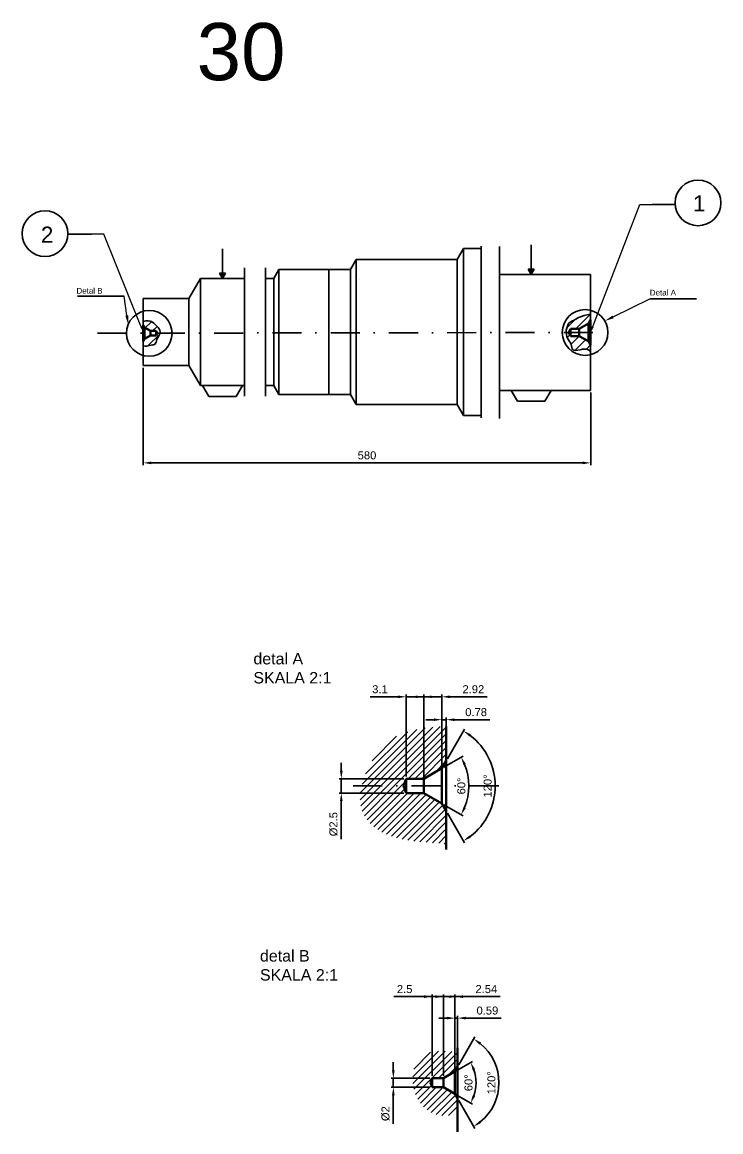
# Model space of a CAD drawing. Header units: millimetres. Extents: x 1335 to 6286, y 608 to 2939.
# Drawn here: x 2539 to 2844.6, y 2100 to 2585.3 of the extents above; entities that cross this region are included whole.
import ezdxf
from ezdxf import colors
from ezdxf.entities.mleader import LeaderData, LeaderLine
from ezdxf.math import Vec2, Vec3

# ---------------------------------------------------------------- set-up
doc = ezdxf.new("R2010")
doc.units = ezdxf.units.MM
doc.linetypes.add('CENTER', pattern=[50.8, 31.75, -6.35, 6.35, -6.35])
doc.linetypes.add('DASHDOT', pattern=[25.4, 12.7, -6.35, 0, -6.35])
for name, color, linetype, lineweight in [('01.1 CIĄG. Z PRZERWANIEM', 255, 'Amzigzag', 35), ('01.1 CIĄGŁA CIENKA', 255, 'Continuous', 35), ('01.2 CIĄGŁA GRUBA', 7, 'Continuous', 70), ('04.1 DŁ. K+K CIENKA', 255, 'DASHDOT', 35), ('odkuwka', 1, 'CENTER', 35)]:
    doc.layers.add(name, color=color, linetype=linetype, lineweight=lineweight)
doc.styles.get("Standard").update_dxf_attribs({"font": 'arial.ttf'})
doc.linetypes.add('Amzigzag', pattern='A,0.0001,[136,genltshp.shx,S=0.04,R=0,X=0,Y=0],-11', length=11.0001)
doc.dimstyles.new('AM_ISO', dxfattribs={"dimscale": 100, "dimtxt": 3.5, "dimasz": 3.5, "dimexe": 1, "dimexo": 1, "dimgap": 1.5, "dimtad": 1, "dimdsep": 46, "dimtxsty": 'Standard', "dimcen": 0, "dimclrd": 256, "dimclre": 256, "dimclrt": 2, "dimadec": 0, "dimazin": 2, "dimtp": 0.1, "dimtm": 0.1, "dimtfac": 0.71, "dimtmove": 0, "dimatfit": 3, "dimfxl": 1, "dimlwd": -1, "dimlwe": -1, "dimarcsym": 1})
doc.dimstyles.new('AM_ISO$0', dxfattribs={"dimscale": 100, "dimtxt": 3.5, "dimasz": 3.5, "dimexe": 1, "dimexo": 1, "dimgap": 1.5, "dimtad": 1, "dimdsep": 46, "dimtxsty": 'Standard', "dimcen": 0, "dimclrd": 256, "dimclre": 256, "dimclrt": 2, "dimadec": 0, "dimazin": 2, "dimtp": 0.1, "dimtm": 0.1, "dimtfac": 0.71, "dimtmove": 0, "dimatfit": 3, "dimfxl": 1, "dimlwd": -1, "dimlwe": -1, "dimarcsym": 1})
pattern_1 = [(45, (3166.8688, 1658.398), (-1.481742, 1.481742), [])]

# ---------------------------------------------------------------- blocks, each defined once
blk = doc.blocks.new('*D56')
at = {"layer": '01.1 CIĄGŁA CIENKA', "linetype": 'ByBlock', "transparency": 16777216}
for p, q in [((2591.97, 2434.1), (2591.97, 2391.53)), ((2787.68, 2423.25), (2787.68, 2391.53)), ((2784.18, 2392.53), (2595.47, 2392.53))]:
    blk.add_line(p, q, dxfattribs=at)
at = {"layer": '01.1 CIĄGŁA CIENKA', "transparency": 16777216}
for points in [[(2595.47, 2393.11), (2595.47, 2391.95), (2591.97, 2392.53)], [(2784.18, 2393.11), (2784.18, 2391.95), (2787.68, 2392.53)]]:
    blk.add_solid(points, dxfattribs=at)
at = {"layer": 'Defpoints', "color": 0, "transparency": 16777216}
for p in [(2591.97, 2435.1), (2787.68, 2424.25), (2591.97, 2392.53)]:
    blk.add_point(p, dxfattribs=at)
at = {"layer": '01.1 CIĄGŁA CIENKA', "color": 2, "transparency": 16777216, "insert": (2689.82, 2395.82), "char_height": 3.5, "attachment_point": 5}
blk.add_mtext('580', dxfattribs=at)
blk = doc.blocks.new('*D58')
at = {"layer": '01.1 CIĄGŁA CIENKA', "linetype": 'ByBlock', "transparency": 16777216}
for p, q in [((2678.58, 2257.85), (2678.58, 2261.35)), ((2705.91, 2254.35), (2677.58, 2254.35)), ((2678.58, 2254.35), (2678.58, 2248.11)), ((2705.91, 2248.11), (2677.58, 2248.11)), ((2678.58, 2244.61), (2678.58, 2227.91))]:
    blk.add_line(p, q, dxfattribs=at)
at = {"layer": '01.1 CIĄGŁA CIENKA', "transparency": 16777216}
for points in [[(2677.99, 2257.85), (2679.16, 2257.85), (2678.58, 2254.35)], [(2677.99, 2244.61), (2679.16, 2244.61), (2678.58, 2248.11)]]:
    blk.add_solid(points, dxfattribs=at)
at = {"layer": 'Defpoints', "color": 0, "transparency": 16777216}
for p in [(2706.91, 2254.35), (2678.58, 2248.11), (2706.91, 2248.11)]:
    blk.add_point(p, dxfattribs=at)
at = {"layer": '01.1 CIĄGŁA CIENKA', "color": 2, "transparency": 16777216, "insert": (2675.19, 2234.51), "char_height": 3.5, "attachment_point": 5, "rotation": 90}
blk.add_mtext('%%C2.5', dxfattribs=at)
blk = doc.blocks.new('*D59')
at = {"layer": '01.1 CIĄGŁA CIENKA', "linetype": 'ByBlock', "transparency": 16777216}
for p, q in [((2706.91, 2255.35), (2706.91, 2291.22)), ((2714.64, 2255.35), (2714.64, 2291.22)), ((2703.41, 2290.22), (2691.15, 2290.22)), ((2714.64, 2290.22), (2706.91, 2290.22)), ((2718.14, 2290.22), (2721.64, 2290.22))]:
    blk.add_line(p, q, dxfattribs=at)
at = {"layer": '01.1 CIĄGŁA CIENKA', "transparency": 16777216}
for points in [[(2703.41, 2290.8), (2703.41, 2289.64), (2706.91, 2290.22)], [(2718.14, 2290.8), (2718.14, 2289.64), (2714.64, 2290.22)]]:
    blk.add_solid(points, dxfattribs=at)
at = {"layer": 'Defpoints', "color": 0, "transparency": 16777216}
for p in [(2714.64, 2290.22), (2706.91, 2254.35), (2714.64, 2254.35)]:
    blk.add_point(p, dxfattribs=at)
at = {"layer": '01.1 CIĄGŁA CIENKA', "color": 2, "transparency": 16777216, "insert": (2695.5, 2293.51), "char_height": 3.5, "attachment_point": 5}
blk.add_mtext('3.1', dxfattribs=at)
blk = doc.blocks.new('*D18')
at = {"layer": '01.1 CIĄGŁA CIENKA', "linetype": 'ByBlock', "transparency": 16777216}
for p, q in [((2714.64, 2255.35), (2714.64, 2291.22)), ((2722.61, 2259.96), (2722.61, 2291.22)), ((2711.14, 2290.22), (2707.64, 2290.22)), ((2714.64, 2290.22), (2722.61, 2290.22)), ((2726.11, 2290.22), (2742.42, 2290.22))]:
    blk.add_line(p, q, dxfattribs=at)
at = {"layer": '01.1 CIĄGŁA CIENKA', "transparency": 16777216}
for points in [[(2711.14, 2290.8), (2711.14, 2289.64), (2714.64, 2290.22)], [(2726.11, 2290.8), (2726.11, 2289.64), (2722.61, 2290.22)]]:
    blk.add_solid(points, dxfattribs=at)
at = {"layer": 'Defpoints', "color": 0, "transparency": 16777216}
for p in [(2722.61, 2290.22), (2722.61, 2258.96), (2714.64, 2254.35)]:
    blk.add_point(p, dxfattribs=at)
at = {"layer": '01.1 CIĄGŁA CIENKA', "color": 2, "transparency": 16777216, "insert": (2736.36, 2293.51), "char_height": 3.5, "attachment_point": 5}
blk.add_mtext('2.92', dxfattribs=at)
blk = doc.blocks.new('*D60')
at = {"layer": '01.1 CIĄGŁA CIENKA', "linetype": 'ByBlock', "transparency": 16777216}
for p, q in [((2722.61, 2259.96), (2722.61, 2281.21)), ((2724.52, 2259.96), (2724.52, 2281.21)), ((2719.11, 2280.21), (2715.61, 2280.21)), ((2722.61, 2280.21), (2724.52, 2280.21)), ((2728.02, 2280.21), (2743.61, 2280.21))]:
    blk.add_line(p, q, dxfattribs=at)
at = {"layer": '01.1 CIĄGŁA CIENKA', "transparency": 16777216}
for points in [[(2719.11, 2280.79), (2719.11, 2279.63), (2722.61, 2280.21)], [(2728.02, 2280.79), (2728.02, 2279.63), (2724.52, 2280.21)]]:
    blk.add_solid(points, dxfattribs=at)
at = {"layer": 'Defpoints', "color": 0, "transparency": 16777216}
for p in [(2724.52, 2280.21), (2722.61, 2258.96), (2724.52, 2258.96)]:
    blk.add_point(p, dxfattribs=at)
at = {"layer": '01.1 CIĄGŁA CIENKA', "color": 2, "transparency": 16777216, "insert": (2737.56, 2283.5), "char_height": 3.5, "attachment_point": 5}
blk.add_mtext('0.78', dxfattribs=at)
blk = doc.blocks.new('*D61')
at = {"layer": '01.1 CIĄGŁA CIENKA', "linetype": 'ByBlock', "transparency": 16777216}
for p, q in [((2723.48, 2259.46), (2731.88, 2264.31)), ((2723.48, 2243.01), (2731.88, 2238.16))]:
    blk.add_line(p, q, dxfattribs=at)
blk.add_arc((2709.23, 2251.23), 25.15, 337.98, 22.02, dxfattribs=at)
at = {"layer": '01.1 CIĄGŁA CIENKA', "transparency": 16777216}
for points in [[(2732.03, 2260.4), (2733.07, 2260.92), (2731.01, 2263.81)], [(2733.07, 2241.55), (2732.03, 2242.06), (2731.01, 2238.66)]]:
    blk.add_solid(points, dxfattribs=at)
at = {"layer": 'Defpoints', "color": 0, "transparency": 16777216}
for p in [(2722.61, 2258.96), (2714.64, 2254.35), (2714.64, 2248.11), (2722.61, 2243.51), (2734, 2246.86)]:
    blk.add_point(p, dxfattribs=at)
at = {"layer": '01.1 CIĄGŁA CIENKA', "color": 2, "transparency": 16777216, "insert": (2731.1, 2251.23), "char_height": 3.5, "attachment_point": 5, "rotation": 90}
blk.add_mtext('60°', dxfattribs=at)
blk = doc.blocks.new('*D62')
at = {"layer": '01.1 CIĄGŁA CIENKA', "linetype": 'ByBlock', "transparency": 16777216}
for p, q in [((2725.02, 2263.11), (2732.54, 2276.14)), ((2725.02, 2239.35), (2732.54, 2226.32))]:
    blk.add_line(p, q, dxfattribs=at)
blk.add_arc((2718.15, 2251.23), 27.77, 307.2269, 52.7731, dxfattribs=at)
at = {"layer": '01.1 CIĄGŁA CIENKA', "transparency": 16777216}
for points in [[(2734.63, 2272.85), (2735.28, 2273.83), (2732.04, 2275.28)], [(2735.28, 2228.64), (2734.63, 2229.61), (2732.04, 2227.18)]]:
    blk.add_solid(points, dxfattribs=at)
at = {"layer": 'Defpoints', "color": 0, "transparency": 16777216}
for p in [(2724.52, 2262.25), (2722.61, 2258.96), (2722.61, 2243.51), (2724.52, 2240.21), (2744.25, 2241.73)]:
    blk.add_point(p, dxfattribs=at)
at = {"layer": '01.1 CIĄGŁA CIENKA', "color": 2, "transparency": 16777216, "insert": (2742.63, 2251.23), "char_height": 3.5, "attachment_point": 5, "rotation": 90}
blk.add_mtext('120°', dxfattribs=at)
blk = doc.blocks.new('*D73')
at = {"layer": '01.1 CIĄGŁA CIENKA', "linetype": 'ByBlock', "transparency": 16777216}
for p, q in [((2701.34, 2126.9), (2701.34, 2130.4)), ((2717.3, 2123.4), (2700.34, 2123.4)), ((2701.34, 2123.4), (2701.34, 2119.44)), ((2717.3, 2119.44), (2700.34, 2119.44)), ((2701.34, 2115.94), (2701.34, 2103.38))]:
    blk.add_line(p, q, dxfattribs=at)
at = {"layer": '01.1 CIĄGŁA CIENKA', "transparency": 16777216}
for points in [[(2700.76, 2126.9), (2701.93, 2126.9), (2701.34, 2123.4)], [(2700.76, 2115.94), (2701.93, 2115.94), (2701.34, 2119.44)]]:
    blk.add_solid(points, dxfattribs=at)
at = {"layer": 'Defpoints', "color": 0, "transparency": 16777216}
for p in [(2718.3, 2123.4), (2701.34, 2119.44), (2718.3, 2119.44)]:
    blk.add_point(p, dxfattribs=at)
at = {"layer": '01.1 CIĄGŁA CIENKA', "color": 2, "transparency": 16777216, "insert": (2697.96, 2107.91), "char_height": 3.5, "attachment_point": 5, "rotation": 90}
blk.add_mtext('%%C2', dxfattribs=at)
blk = doc.blocks.new('*D74')
at = {"layer": '01.1 CIĄGŁA CIENKA', "linetype": 'ByBlock', "transparency": 16777216}
for p, q in [((2718.3, 2124.4), (2718.3, 2160.09)), ((2723.25, 2124.4), (2723.25, 2160.09)), ((2714.8, 2159.09), (2701.57, 2159.09)), ((2723.25, 2159.09), (2718.3, 2159.09)), ((2726.75, 2159.09), (2730.25, 2159.09))]:
    blk.add_line(p, q, dxfattribs=at)
at = {"layer": '01.1 CIĄGŁA CIENKA', "transparency": 16777216}
for points in [[(2714.8, 2159.67), (2714.8, 2158.5), (2718.3, 2159.09)], [(2726.75, 2159.67), (2726.75, 2158.5), (2723.25, 2159.09)]]:
    blk.add_solid(points, dxfattribs=at)
at = {"layer": 'Defpoints', "color": 0, "transparency": 16777216}
for p in [(2718.3, 2159.09), (2718.3, 2123.4), (2723.25, 2123.4)]:
    blk.add_point(p, dxfattribs=at)
at = {"layer": '01.1 CIĄGŁA CIENKA', "color": 2, "transparency": 16777216, "insert": (2706.3, 2162.37), "char_height": 3.5, "attachment_point": 5}
blk.add_mtext('2.5', dxfattribs=at)
blk = doc.blocks.new('*D75')
at = {"layer": '01.1 CIĄGŁA CIENKA', "linetype": 'ByBlock', "transparency": 16777216}
for p, q in [((2723.25, 2124.4), (2723.25, 2160.09)), ((2728.28, 2127.31), (2728.28, 2160.09)), ((2719.75, 2159.09), (2716.25, 2159.09)), ((2723.25, 2159.09), (2728.28, 2159.09)), ((2731.78, 2159.09), (2748.1, 2159.09))]:
    blk.add_line(p, q, dxfattribs=at)
at = {"layer": '01.1 CIĄGŁA CIENKA', "transparency": 16777216}
for points in [[(2719.75, 2159.67), (2719.75, 2158.5), (2723.25, 2159.09)], [(2731.78, 2159.67), (2731.78, 2158.5), (2728.28, 2159.09)]]:
    blk.add_solid(points, dxfattribs=at)
at = {"layer": 'Defpoints', "color": 0, "transparency": 16777216}
for p in [(2728.28, 2159.09), (2728.28, 2126.31), (2723.25, 2123.4)]:
    blk.add_point(p, dxfattribs=at)
at = {"layer": '01.1 CIĄGŁA CIENKA', "color": 2, "transparency": 16777216, "insert": (2742.03, 2162.37), "char_height": 3.5, "attachment_point": 5}
blk.add_mtext('2.54', dxfattribs=at)
blk = doc.blocks.new('*D76')
at = {"layer": '01.1 CIĄGŁA CIENKA', "linetype": 'ByBlock', "transparency": 16777216}
for p, q in [((2728.28, 2127.31), (2728.28, 2150.69)), ((2729.45, 2129.33), (2729.45, 2150.69)), ((2724.78, 2149.69), (2721.28, 2149.69)), ((2728.28, 2149.69), (2729.45, 2149.69)), ((2732.95, 2149.69), (2748.54, 2149.69))]:
    blk.add_line(p, q, dxfattribs=at)
at = {"layer": '01.1 CIĄGŁA CIENKA', "transparency": 16777216}
for points in [[(2724.78, 2150.28), (2724.78, 2149.11), (2728.28, 2149.69)], [(2732.95, 2150.28), (2732.95, 2149.11), (2729.45, 2149.69)]]:
    blk.add_solid(points, dxfattribs=at)
at = {"layer": 'Defpoints', "color": 0, "transparency": 16777216}
for p in [(2729.45, 2149.69), (2728.28, 2126.31), (2729.45, 2128.33)]:
    blk.add_point(p, dxfattribs=at)
at = {"layer": '01.1 CIĄGŁA CIENKA', "color": 2, "transparency": 16777216, "insert": (2742.5, 2152.98), "char_height": 3.5, "attachment_point": 5}
blk.add_mtext('0.59', dxfattribs=at)
blk = doc.blocks.new('*D77')
at = {"layer": '01.1 CIĄGŁA CIENKA', "linetype": 'ByBlock', "transparency": 16777216}
for p, q in [((2729.95, 2129.2), (2737.01, 2141.43)), ((2729.95, 2113.65), (2737.01, 2101.42))]:
    blk.add_line(p, q, dxfattribs=at)
blk.add_arc((2725.46, 2121.42), 22.1, 309.0839, 50.9161, dxfattribs=at)
at = {"layer": '01.1 CIĄGŁA CIENKA', "transparency": 16777216}
for points in [[(2739.06, 2138.1), (2739.72, 2139.06), (2736.51, 2140.56)], [(2739.72, 2103.79), (2739.06, 2104.75), (2736.51, 2102.28)]]:
    blk.add_solid(points, dxfattribs=at)
at = {"layer": 'Defpoints', "color": 0, "transparency": 16777216}
for p in [(2728.28, 2126.31), (2729.45, 2128.33), (2728.28, 2116.54), (2729.45, 2114.52), (2746.22, 2113.86)]:
    blk.add_point(p, dxfattribs=at)
at = {"layer": '01.1 CIĄGŁA CIENKA', "color": 2, "transparency": 16777216, "insert": (2744.27, 2121.42), "char_height": 3.5, "attachment_point": 5, "rotation": 90}
blk.add_mtext('120°', dxfattribs=at)
blk = doc.blocks.new('*D78')
at = {"layer": '01.1 CIĄGŁA CIENKA', "linetype": 'ByBlock', "transparency": 16777216}
for p, q in [((2729.14, 2126.81), (2736.03, 2130.78)), ((2729.14, 2116.04), (2736.03, 2112.07))]:
    blk.add_line(p, q, dxfattribs=at)
blk.add_arc((2719.82, 2121.42), 17.72, 341.3378, 18.6622, dxfattribs=at)
at = {"layer": '01.1 CIĄGŁA CIENKA', "transparency": 16777216}
for points in [[(2736.07, 2126.85), (2737.14, 2127.33), (2735.16, 2130.28)], [(2737.14, 2115.51), (2736.07, 2115.99), (2735.16, 2112.57)]]:
    blk.add_solid(points, dxfattribs=at)
at = {"layer": 'Defpoints', "color": 0, "transparency": 16777216}
for p in [(2728.28, 2126.31), (2723.25, 2123.4), (2723.25, 2119.44), (2728.28, 2116.54), (2737.27, 2118.35)]:
    blk.add_point(p, dxfattribs=at)
at = {"layer": '01.1 CIĄGŁA CIENKA', "color": 2, "transparency": 16777216, "insert": (2734.25, 2121.42), "char_height": 3.5, "attachment_point": 5, "rotation": 90}
blk.add_mtext('60°', dxfattribs=at)

msp = doc.modelspace()

# ---------------------------------------------------------------- hatches: boundary and pattern name
at = {"layer": '01.1 CIĄGŁA CIENKA'}
h = msp.add_hatch(color=256, dxfattribs=at)
h.dxf.hatch_style = 1
h.paths.add_polyline_path([(2627.949, 2475.466), (2626.63, 2475.466), (2626.63, 2473.182)])
h.paths.add_polyline_path([(2626.63, 2475.466), (2625.312, 2475.466), (2626.63, 2473.182)])
h = msp.add_hatch(color=256, dxfattribs=at)
h.dxf.hatch_style = 1
h.paths.add_polyline_path([(2763.018, 2477.203), (2761.7, 2477.203), (2761.7, 2474.919)])
h.paths.add_polyline_path([(2761.7, 2477.203), (2760.381, 2477.203), (2761.7, 2474.919)])
h = msp.add_hatch(dxfattribs=at)
h.set_pattern_fill('ANSI31', color=256)
h.set_pattern_definition([(45, (3410.727, 1194.7927), (-2.245064, 2.245064), [])])
edge = h.paths.add_edge_path()
edge.add_line((2787.677, 2455.162), (2787.677, 2457.534))
edge.add_spline(control_points=[(2787.677, 2457.534), (2783.133, 2456.9), (2780.052, 2454.365), (2778.149, 2454.365), (2777.049, 2451.481), (2776.973, 2449.889), (2776.982, 2449.551)], knot_values=[0, 0, 0, 0, 1, 2, 3, 3.2750416, 3.2750416, 3.2750416, 3.2750416], degree=3, periodic=0)
edge.add_line((2776.982, 2449.551), (2778.204, 2449.553))
edge.add_line((2778.204, 2449.553), (2778.187, 2449.597))
edge.add_line((2778.187, 2449.597), (2778.787, 2451.172))
edge.add_line((2778.787, 2451.172), (2782.687, 2451.172))
edge.add_line((2782.687, 2451.172), (2786.717, 2453.499))
edge.add_line((2786.717, 2453.499), (2787.677, 2455.162))
edge = h.paths.add_edge_path()
edge.add_line((2786.717, 2445.696), (2782.687, 2448.022))
edge.add_line((2782.687, 2448.022), (2778.787, 2448.022))
edge.add_line((2778.787, 2448.022), (2778.204, 2449.553))
edge.add_line((2778.204, 2449.553), (2776.982, 2449.551))
edge.add_spline(control_points=[(2776.982, 2449.551), (2777.003, 2448.659), (2777.459, 2446.625), (2779.599, 2444.404), (2779.315, 2441.509), (2782.77, 2441.688), (2786.213, 2442.865), (2787.677, 2441.054)], knot_values=[3.2750416, 3.2750416, 3.2750416, 3.2750416, 4, 5, 6, 7, 8, 8, 8, 8], degree=3, periodic=0)
edge.add_line((2787.677, 2441.054), (2787.677, 2444.033))
edge.add_line((2787.677, 2444.033), (2786.717, 2445.696))
h = msp.add_hatch(dxfattribs=at)
h.set_pattern_fill('ANSI31', color=256)
h.set_pattern_definition([(45, (3376.964, 1358.8142), (-2.245064, 2.245064), [])])
edge = h.paths.add_edge_path()
edge.add_spline(control_points=[(2591.956, 2443.752), (2593.099, 2443.314), (2594.589, 2444.146), (2597.48, 2444.015), (2597.655, 2446.51), (2598.908, 2448.092), (2599.19, 2449.078), (2599.23, 2449.281)], knot_values=[2.7406869, 2.7406869, 2.7406869, 2.7406869, 3.7406869, 4.7406869, 5.7406869, 6.7406869, 7, 7, 7, 7], degree=3, periodic=0)
edge.add_line((2599.23, 2449.281), (2597.962, 2449.279))
edge.add_line((2597.962, 2449.279), (2597.578, 2448.27))
edge.add_line((2597.578, 2448.27), (2595.078, 2448.27))
edge.add_line((2595.078, 2448.27), (2592.538, 2446.803))
edge.add_line((2592.538, 2446.803), (2591.953, 2445.791))
edge.add_line((2591.953, 2445.791), (2591.956, 2443.752))
edge = h.paths.add_edge_path()
edge.add_spline(control_points=[(2599.23, 2449.281), (2599.342, 2449.861), (2599.244, 2451.219), (2597.523, 2452.419), (2595.202, 2455.264), (2591.954, 2454.433)], knot_values=[0, 0, 0, 0, 0.7406869, 1.7406869, 2.7406869, 2.7406869, 2.7406869, 2.7406869], degree=3, periodic=0)
edge.add_line((2591.954, 2454.433), (2591.952, 2452.752))
edge.add_line((2591.952, 2452.752), (2592.538, 2451.736))
edge.add_line((2592.538, 2451.736), (2595.078, 2450.27))
edge.add_line((2595.078, 2450.27), (2597.578, 2450.27))
edge.add_line((2597.578, 2450.27), (2597.955, 2449.279))
edge.add_line((2597.955, 2449.279), (2599.23, 2449.281))
h = msp.add_hatch(dxfattribs=at)
h.set_pattern_fill('ANSI31', color=256, scale=0.66)
h.set_pattern_definition(pattern_1)
edge = h.paths.add_edge_path()
edge.add_spline(control_points=[(2724.515, 2277.279), (2702.018, 2276.861), (2692.67, 2265.264), (2688.3, 2254.549), (2687.503, 2251.231)], knot_values=[0, 0, 0, 0, 1, 1.494525, 1.494525, 1.494525, 1.494525], degree=3, periodic=0)
edge.add_line((2687.503, 2251.231), (2705.725, 2251.231))
edge.add_line((2705.725, 2251.231), (2706.913, 2254.349))
edge.add_line((2706.913, 2254.349), (2714.635, 2254.349))
edge.add_line((2714.635, 2254.349), (2722.615, 2258.956))
edge.add_line((2722.615, 2258.956), (2724.515, 2262.249))
edge.add_line((2724.515, 2262.249), (2724.515, 2277.279))
h = msp.add_hatch(dxfattribs=at)
h.set_pattern_fill('ANSI31', color=256, scale=0.66)
h.set_pattern_definition(pattern_1)
edge = h.paths.add_edge_path()
edge.add_line((2724.515, 2240.213), (2722.615, 2243.505))
edge.add_line((2722.615, 2243.505), (2714.635, 2248.112))
edge.add_line((2714.635, 2248.112), (2706.913, 2248.112))
edge.add_line((2706.913, 2248.112), (2705.725, 2251.231))
edge.add_line((2705.725, 2251.231), (2687.503, 2251.231))
edge.add_spline(control_points=[(2687.503, 2251.231), (2686.689, 2247.839), (2686.285, 2238.443), (2697.273, 2228.362), (2718.196, 2226.207), (2724.515, 2226.207), (2724.515, 2225.081)], knot_values=[1.494525, 1.494525, 1.494525, 1.494525, 2, 3, 4, 5, 5, 5, 5], degree=3, periodic=0)
edge.add_line((2724.515, 2225.081), (2724.515, 2240.213))
h = msp.add_hatch(dxfattribs=at)
h.set_pattern_fill('ANSI31', color=256, scale=0.66)
h.set_pattern_definition([(45, (3169.1916, 1614.2635), (-1.481742, 1.481742), [])])
edge = h.paths.add_edge_path()
edge.add_spline(control_points=[(2729.446, 2134.976), (2714.514, 2136.227), (2710.384, 2130.723), (2709.701, 2123.967), (2709.903, 2121.423)], knot_values=[0, 0, 0, 0, 1, 1.6694096, 1.6694096, 1.6694096, 1.6694096], degree=3, periodic=0)
edge.add_line((2709.903, 2121.423), (2717.545, 2121.423))
edge.add_line((2717.545, 2121.423), (2718.299, 2123.403))
edge.add_line((2718.299, 2123.403), (2723.249, 2123.403))
edge.add_line((2723.249, 2123.403), (2728.278, 2126.307))
edge.add_line((2728.278, 2126.307), (2729.446, 2128.33))
edge.add_line((2729.446, 2128.33), (2729.446, 2134.976))
edge = h.paths.add_edge_path()
edge.add_line((2728.278, 2116.54), (2723.249, 2119.443))
edge.add_line((2723.249, 2119.443), (2718.299, 2119.443))
edge.add_line((2718.299, 2119.443), (2717.545, 2121.423))
edge.add_line((2717.545, 2121.423), (2709.903, 2121.423))
edge.add_spline(control_points=[(2709.903, 2121.423), (2709.926, 2121.132), (2709.956, 2120.843), (2709.991, 2120.556)], knot_values=[1.6694096, 1.6694096, 1.6694096, 1.6694096, 1.7460951, 1.7460951, 1.7460951, 1.7460951], degree=3, periodic=0)
edge.add_spline(control_points=[(2709.991, 2120.556), (2710.052, 2120.065), (2710.131, 2119.582), (2710.227, 2119.11)], knot_values=[1.7460951, 1.7460951, 1.7460951, 1.7460951, 1.8775715, 1.8775715, 1.8775715, 1.8775715], degree=3, periodic=0)
edge.add_spline(control_points=[(2710.227, 2119.11), (2710.317, 2118.67), (2710.427, 2118.217), (2710.553, 2117.777), (2710.559, 2117.755)], knot_values=[1.8775715, 1.8775715, 1.8775715, 1.8775715, 2, 2.0063585, 2.0063585, 2.0063585, 2.0063585], degree=3, periodic=0)
edge.add_spline(control_points=[(2710.559, 2117.755), (2710.661, 2117.405), (2710.772, 2117.062), (2710.893, 2116.729)], knot_values=[2.0063585, 2.0063585, 2.0063585, 2.0063585, 2.1090685, 2.1090685, 2.1090685, 2.1090685], degree=3, periodic=0)
edge.add_spline(control_points=[(2710.893, 2116.729), (2711.077, 2116.22), (2711.283, 2115.731), (2711.507, 2115.262)], knot_values=[2.1090685, 2.1090685, 2.1090685, 2.1090685, 2.2653797, 2.2653797, 2.2653797, 2.2653797], degree=3, periodic=0)
edge.add_spline(control_points=[(2711.507, 2115.262), (2711.658, 2114.945), (2711.817, 2114.638), (2711.983, 2114.34)], knot_values=[2.2653797, 2.2653797, 2.2653797, 2.2653797, 2.3706882, 2.3706882, 2.3706882, 2.3706882], degree=3, periodic=0)
edge.add_spline(control_points=[(2711.983, 2114.34), (2712.191, 2113.967), (2712.41, 2113.609), (2712.638, 2113.265)], knot_values=[2.3706882, 2.3706882, 2.3706882, 2.3706882, 2.5020572, 2.5020572, 2.5020572, 2.5020572], degree=3, periodic=0)
edge.add_spline(control_points=[(2712.638, 2113.265), (2712.863, 2112.927), (2713.096, 2112.603), (2713.337, 2112.293)], knot_values=[2.5020572, 2.5020572, 2.5020572, 2.5020572, 2.6310456, 2.6310456, 2.6310456, 2.6310456], degree=3, periodic=0)
edge.add_spline(control_points=[(2713.337, 2112.293), (2713.529, 2112.046), (2713.725, 2111.807), (2713.925, 2111.578)], knot_values=[2.6310456, 2.6310456, 2.6310456, 2.6310456, 2.7338175, 2.7338175, 2.7338175, 2.7338175], degree=3, periodic=0)
edge.add_spline(control_points=[(2713.925, 2111.578), (2714.23, 2111.229), (2714.543, 2110.901), (2714.861, 2110.594)], knot_values=[2.7338175, 2.7338175, 2.7338175, 2.7338175, 2.8901907, 2.8901907, 2.8901907, 2.8901907], degree=3, periodic=0)
edge.add_spline(control_points=[(2714.861, 2110.594), (2715.076, 2110.387), (2715.293, 2110.19), (2715.511, 2110.002)], knot_values=[2.8901907, 2.8901907, 2.8901907, 2.8901907, 2.995541, 2.995541, 2.995541, 2.995541], degree=3, periodic=0)
edge.add_spline(control_points=[(2715.511, 2110.002), (2715.521, 2109.994), (2715.789, 2109.764), (2716.06, 2109.549), (2716.324, 2109.354)], knot_values=[2.995541, 2.995541, 2.995541, 2.995541, 3, 3.125, 3.125, 3.125, 3.125], degree=3, periodic=0)
edge.add_spline(control_points=[(2716.324, 2109.354), (2716.518, 2109.211), (2716.714, 2109.075), (2716.913, 2108.946)], knot_values=[3.125, 3.125, 3.125, 3.125, 3.2168868, 3.2168868, 3.2168868, 3.2168868], degree=3, periodic=0)
edge.add_spline(control_points=[(2716.913, 2108.946), (2717.082, 2108.836), (2717.252, 2108.731), (2717.425, 2108.631)], knot_values=[3.2168868, 3.2168868, 3.2168868, 3.2168868, 3.2952096, 3.2952096, 3.2952096, 3.2952096], degree=3, periodic=0)
edge.add_spline(control_points=[(2717.425, 2108.631), (2717.654, 2108.498), (2717.886, 2108.374), (2718.123, 2108.259)], knot_values=[3.2952096, 3.2952096, 3.2952096, 3.2952096, 3.3991306, 3.3991306, 3.3991306, 3.3991306], degree=3, periodic=0)
edge.add_spline(control_points=[(2718.123, 2108.259), (2718.3, 2108.172), (2718.48, 2108.09), (2718.663, 2108.013)], knot_values=[3.3991306, 3.3991306, 3.3991306, 3.3991306, 3.4772321, 3.4772321, 3.4772321, 3.4772321], degree=3, periodic=0)
edge.add_spline(control_points=[(2718.663, 2108.013), (2718.906, 2107.91), (2719.154, 2107.816), (2719.408, 2107.73)], knot_values=[3.4772321, 3.4772321, 3.4772321, 3.4772321, 3.5812862, 3.5812862, 3.5812862, 3.5812862], degree=3, periodic=0)
edge.add_spline(control_points=[(2719.408, 2107.73), (2719.598, 2107.665), (2719.791, 2107.604), (2719.987, 2107.549)], knot_values=[3.5812862, 3.5812862, 3.5812862, 3.5812862, 3.6594092, 3.6594092, 3.6594092, 3.6594092], degree=3, periodic=0)
edge.add_spline(control_points=[(2719.987, 2107.549), (2720.218, 2107.483), (2720.453, 2107.424), (2720.693, 2107.371)], knot_values=[3.6594092, 3.6594092, 3.6594092, 3.6594092, 3.7510283, 3.7510283, 3.7510283, 3.7510283], degree=3, periodic=0)
edge.add_spline(control_points=[(2720.693, 2107.371), (2721.032, 2107.295), (2721.382, 2107.232), (2721.743, 2107.179)], knot_values=[3.7510283, 3.7510283, 3.7510283, 3.7510283, 3.8806449, 3.8806449, 3.8806449, 3.8806449], degree=3, periodic=0)
edge.add_spline(control_points=[(2721.743, 2107.179), (2722.034, 2107.138), (2722.332, 2107.103), (2722.639, 2107.076)], knot_values=[3.8806449, 3.8806449, 3.8806449, 3.8806449, 3.9851096, 3.9851096, 3.9851096, 3.9851096], degree=3, periodic=0)
edge.add_spline(control_points=[(2722.639, 2107.076), (2722.683, 2107.072), (2723.15, 2107.032), (2723.636, 2107.009), (2724.079, 2107.004)], knot_values=[3.9851096, 3.9851096, 3.9851096, 3.9851096, 4, 4.1435607, 4.1435607, 4.1435607, 4.1435607], degree=3, periodic=0)
edge.add_spline(control_points=[(2724.079, 2107.004), (2724.393, 2107.001), (2724.708, 2107.006), (2725.02, 2107.021)], knot_values=[4.1435607, 4.1435607, 4.1435607, 4.1435607, 4.245403, 4.245403, 4.245403, 4.245403], degree=3, periodic=0)
edge.add_spline(control_points=[(2725.02, 2107.021), (2725.416, 2107.04), (2725.807, 2107.074), (2726.183, 2107.125)], knot_values=[4.245403, 4.245403, 4.245403, 4.245403, 4.375, 4.375, 4.375, 4.375], degree=3, periodic=0)
edge.add_spline(control_points=[(2726.183, 2107.125), (2726.373, 2107.151), (2726.558, 2107.182), (2726.739, 2107.217)], knot_values=[4.375, 4.375, 4.375, 4.375, 4.440417, 4.440417, 4.440417, 4.440417], degree=3, periodic=0)
edge.add_spline(control_points=[(2726.739, 2107.217), (2726.884, 2107.246), (2727.026, 2107.277), (2727.164, 2107.312)], knot_values=[4.440417, 4.440417, 4.440417, 4.440417, 4.4931065, 4.4931065, 4.4931065, 4.4931065], degree=3, periodic=0)
edge.add_spline(control_points=[(2727.164, 2107.312), (2727.316, 2107.35), (2727.463, 2107.393), (2727.604, 2107.439)], knot_values=[4.4931065, 4.4931065, 4.4931065, 4.4931065, 4.5511487, 4.5511487, 4.5511487, 4.5511487], degree=3, periodic=0)
edge.add_spline(control_points=[(2727.604, 2107.439), (2727.732, 2107.481), (2727.855, 2107.526), (2727.972, 2107.575)], knot_values=[4.5511487, 4.5511487, 4.5511487, 4.5511487, 4.6035088, 4.6035088, 4.6035088, 4.6035088], degree=3, periodic=0)
edge.add_spline(control_points=[(2727.972, 2107.575), (2728.059, 2107.611), (2728.142, 2107.649), (2728.223, 2107.688)], knot_values=[4.6035088, 4.6035088, 4.6035088, 4.6035088, 4.6420956, 4.6420956, 4.6420956, 4.6420956], degree=3, periodic=0)
edge.add_spline(control_points=[(2728.223, 2107.688), (2728.318, 2107.735), (2728.408, 2107.785), (2728.494, 2107.837)], knot_values=[4.6420956, 4.6420956, 4.6420956, 4.6420956, 4.6875002, 4.6875002, 4.6875002, 4.6875002], degree=3, periodic=0)
edge.add_spline(control_points=[(2728.494, 2107.837), (2728.537, 2107.864), (2728.579, 2107.891), (2728.62, 2107.919)], knot_values=[4.6875002, 4.6875002, 4.6875002, 4.6875002, 4.7104094, 4.7104094, 4.7104094, 4.7104094], degree=3, periodic=0)
edge.add_spline(control_points=[(2728.62, 2107.919), (2728.655, 2107.943), (2728.689, 2107.967), (2728.722, 2107.992)], knot_values=[4.7104094, 4.7104094, 4.7104094, 4.7104094, 4.7300518, 4.7300518, 4.7300518, 4.7300518], degree=3, periodic=0)
edge.add_spline(control_points=[(2728.722, 2107.992), (2728.765, 2108.025), (2728.807, 2108.059), (2728.847, 2108.094)], knot_values=[4.7300518, 4.7300518, 4.7300518, 4.7300518, 4.7559987, 4.7559987, 4.7559987, 4.7559987], degree=3, periodic=0)
edge.add_spline(control_points=[(2728.847, 2108.094), (2728.878, 2108.12), (2728.907, 2108.147), (2728.935, 2108.174)], knot_values=[4.7559987, 4.7559987, 4.7559987, 4.7559987, 4.775528, 4.775528, 4.775528, 4.775528], degree=3, periodic=0)
edge.add_spline(control_points=[(2728.935, 2108.174), (2728.973, 2108.211), (2729.008, 2108.249), (2729.042, 2108.287)], knot_values=[4.775528, 4.775528, 4.775528, 4.775528, 4.8016234, 4.8016234, 4.8016234, 4.8016234], degree=3, periodic=0)
edge.add_spline(control_points=[(2729.042, 2108.287), (2729.068, 2108.316), (2729.092, 2108.345), (2729.115, 2108.375)], knot_values=[4.8016234, 4.8016234, 4.8016234, 4.8016234, 4.8210428, 4.8210428, 4.8210428, 4.8210428], degree=3, periodic=0)
edge.add_spline(control_points=[(2729.115, 2108.375), (2729.142, 2108.41), (2729.167, 2108.446), (2729.191, 2108.483)], knot_values=[4.8210428, 4.8210428, 4.8210428, 4.8210428, 4.8437501, 4.8437501, 4.8437501, 4.8437501], degree=3, periodic=0)
edge.add_spline(control_points=[(2729.191, 2108.483), (2729.215, 2108.519), (2729.238, 2108.557), (2729.258, 2108.595)], knot_values=[4.8437501, 4.8437501, 4.8437501, 4.8437501, 4.8665947, 4.8665947, 4.8665947, 4.8665947], degree=3, periodic=0)
edge.add_spline(control_points=[(2729.258, 2108.595), (2729.276, 2108.628), (2729.293, 2108.662), (2729.308, 2108.696)], knot_values=[4.8665947, 4.8665947, 4.8665947, 4.8665947, 4.8862319, 4.8862319, 4.8862319, 4.8862319], degree=3, periodic=0)
edge.add_spline(control_points=[(2729.308, 2108.696), (2729.329, 2108.741), (2729.347, 2108.787), (2729.363, 2108.835)], knot_values=[4.8862319, 4.8862319, 4.8862319, 4.8862319, 4.9121815, 4.9121815, 4.9121815, 4.9121815], degree=3, periodic=0)
edge.add_spline(control_points=[(2729.363, 2108.835), (2729.375, 2108.87), (2729.386, 2108.906), (2729.396, 2108.943)], knot_values=[4.9121815, 4.9121815, 4.9121815, 4.9121815, 4.9317119, 4.9317119, 4.9317119, 4.9317119], degree=3, periodic=0)
edge.add_spline(control_points=[(2729.396, 2108.943), (2729.408, 2108.992), (2729.419, 2109.043), (2729.427, 2109.094)], knot_values=[4.9317119, 4.9317119, 4.9317119, 4.9317119, 4.9578014, 4.9578014, 4.9578014, 4.9578014], degree=3, periodic=0)
edge.add_spline(control_points=[(2729.427, 2109.094), (2729.433, 2109.132), (2729.437, 2109.171), (2729.441, 2109.211)], knot_values=[4.9578014, 4.9578014, 4.9578014, 4.9578014, 4.9772285, 4.9772285, 4.9772285, 4.9772285], degree=3, periodic=0)
edge.add_spline(control_points=[(2729.441, 2109.211), (2729.444, 2109.257), (2729.446, 2109.304), (2729.446, 2109.353)], knot_values=[4.9772285, 4.9772285, 4.9772285, 4.9772285, 5, 5, 5, 5], degree=3, periodic=0)
edge.add_line((2729.446, 2109.353), (2729.446, 2114.516))
edge.add_line((2729.446, 2114.516), (2728.278, 2116.54))

# ---------------------------------------------------------------- linework, layer by layer
at = {"layer": '01.1 CIĄG. Z PRZERWANIEM'}
for p, q in [((2739.74, 2412.295), (2739.74, 2487.277)), ((2747.723, 2487.19), (2747.723, 2411.957)), ((2636.287, 2421.777), (2636.287, 2477.777)), ((2645.451, 2477.777), (2645.451, 2421.777))]:
    msp.add_line(p, q, dxfattribs=at)
at = {"layer": '01.1 CIĄGŁA CIENKA'}
for p, q in [((2814.647, 2505.501), (2824.647, 2505.501)), ((2559.334, 2492.586), (2569.334, 2492.586)), ((2626.63, 2486.182), (2626.63, 2473.182)), ((2732.041, 2486.277), (2729.279, 2481.427)), ((2732.041, 2486.277), (2739.74, 2486.277)), ((2732.041, 2486.277), (2732.041, 2449.777)), ((2761.7, 2487.919), (2761.7, 2474.919)), ((2685.041, 2481.427), (2682.572, 2477.062)), ((2685.041, 2481.427), (2729.279, 2481.427)), ((2685.041, 2481.427), (2685.041, 2449.777)), ((2729.279, 2481.427), (2729.279, 2449.777)), ((2626.63, 2473.182), (2625.312, 2475.466)), ((2627.949, 2475.466), (2625.312, 2475.466)), ((2626.63, 2473.182), (2627.949, 2475.466)), ((2651.265, 2477.062), (2649.01, 2473.182)), ((2651.265, 2477.062), (2682.572, 2477.062)), ((2651.265, 2477.062), (2651.265, 2449.777)), ((2673.136, 2422.492), (2673.136, 2477.062)), ((2682.3, 2477.786), (2682.3, 2477.786)), ((2682.3, 2477.786), (2682.3, 2477.786)), ((2682.572, 2477.062), (2682.572, 2449.773)), ((2761.7, 2474.919), (2760.381, 2477.203)), ((2763.018, 2477.203), (2760.381, 2477.203)), ((2761.7, 2474.919), (2763.018, 2477.203)), ((2616.973, 2473.182), (2611.881, 2464.452)), ((2616.973, 2473.182), (2636.287, 2473.182)), ((2616.973, 2473.182), (2616.973, 2449.777)), ((2645.451, 2473.182), (2649.01, 2473.182)), ((2649.01, 2473.182), (2649.01, 2449.777)), ((2787.677, 2474.919), (2747.723, 2474.919)), ((2787.677, 2474.942), (2787.677, 2449.597)), ((2563.2, 2465.44), (2583.2, 2465.44)), ((2591.969, 2464.452), (2591.947, 2449.777)), ((2591.969, 2464.452), (2611.881, 2464.452)), ((2611.881, 2464.452), (2611.881, 2449.767)), ((2813.922, 2464.348), (2833.922, 2464.348)), ((2591.969, 2435.102), (2591.947, 2449.777)), ((2611.881, 2435.102), (2611.881, 2449.788)), ((2616.973, 2426.372), (2616.973, 2449.777)), ((2649.01, 2426.372), (2649.01, 2449.777)), ((2651.265, 2422.492), (2651.265, 2449.777)), ((2682.572, 2422.492), (2682.572, 2449.782)), ((2685.041, 2418.127), (2685.041, 2449.777)), ((2729.279, 2418.127), (2729.279, 2449.777)), ((2732.041, 2413.277), (2732.041, 2449.777)), ((2787.677, 2424.252), (2787.677, 2449.597)), ((2591.969, 2435.102), (2611.881, 2435.102)), ((2616.973, 2426.372), (2611.881, 2435.102)), ((2616.973, 2426.372), (2636.287, 2426.372)), ((2620.63, 2421.608), (2617.88, 2426.372)), ((2632.63, 2421.608), (2635.381, 2426.372)), ((2645.451, 2426.372), (2649.01, 2426.372)), ((2651.265, 2422.492), (2649.01, 2426.372)), ((2651.265, 2422.492), (2682.572, 2422.492)), ((2685.041, 2418.127), (2682.572, 2422.492)), ((2787.677, 2424.252), (2747.723, 2424.229)), ((2755.7, 2419.473), (2752.949, 2424.237)), ((2767.7, 2419.473), (2770.45, 2424.237)), ((2620.63, 2421.608), (2632.63, 2421.608)), ((2685.041, 2418.127), (2729.279, 2418.127)), ((2732.041, 2413.277), (2729.279, 2418.127)), ((2767.7, 2419.473), (2755.7, 2419.473)), ((2732.041, 2413.277), (2739.74, 2413.277))]:
    msp.add_line(p, q, dxfattribs=at)
at = {"layer": '01.1 CIĄGŁA CIENKA', "ltscale": 0.2}
msp.add_line((2673.136, 2472.786), (2673.136, 2472.786), dxfattribs=at)
at = {"layer": '01.1 CIĄGŁA CIENKA', "color": 136, "linetype": 'Continuous', "lineweight": 20, "ltscale": 0.2, "true_color": 0x008080}
msp.add_lwpolyline([(2686.355, 2472.786), (2686.347, 2472.786)], dxfattribs=at)
at = {"layer": '01.1 CIĄGŁA CIENKA'}
for centre in [(2834.619, 2506.244), (2548.969, 2492.789), (2594.554, 2449.178), (2785.243, 2449.563)]:
    msp.add_circle(centre, 10, dxfattribs=at)
for points in [[(2787.677, 2457.534), (2783.133, 2456.9), (2780.052, 2454.365), (2778.149, 2454.365), (2776.699, 2450.562), (2777.243, 2446.849), (2779.599, 2444.404), (2779.315, 2441.509), (2782.77, 2441.688), (2786.213, 2442.865), (2787.677, 2441.054)], [(2591.954, 2454.433), (2595.202, 2455.264), (2597.523, 2452.419), (2599.407, 2451.106), (2599.319, 2448.611), (2597.655, 2446.51), (2597.48, 2444.015), (2594.589, 2444.146), (2593.099, 2443.314), (2591.956, 2443.752)]]:
    msp.add_open_spline(points, degree=3, dxfattribs=at)
at = {"layer": '01.2 CIĄGŁA GRUBA'}
for p, q in [((2592.538, 2451.736), (2591.948, 2452.758)), ((2591.948, 2445.782), (2591.948, 2452.758)), ((2595.078, 2450.27), (2592.538, 2451.736)), ((2592.538, 2446.803), (2592.538, 2451.736)), ((2778.187, 2449.597), (2778.787, 2451.172)), ((2778.787, 2449.597), (2778.787, 2451.172)), ((2778.787, 2451.172), (2782.687, 2451.172)), ((2778.787, 2451.172), (2778.787, 2448.022)), ((2782.687, 2451.172), (2786.717, 2453.499)), ((2782.687, 2451.172), (2782.687, 2448.022)), ((2786.717, 2453.499), (2787.677, 2455.162)), ((2786.717, 2445.696), (2786.717, 2453.499)), ((2787.677, 2455.162), (2787.677, 2444.033)), ((2592.538, 2446.803), (2591.948, 2445.782)), ((2595.078, 2448.27), (2592.538, 2446.803)), ((2597.578, 2450.27), (2595.078, 2450.27)), ((2595.078, 2448.27), (2595.078, 2450.27)), ((2597.578, 2448.27), (2595.078, 2448.27)), ((2597.959, 2449.27), (2597.578, 2450.27)), ((2597.578, 2450.27), (2597.578, 2449.27)), ((2597.959, 2449.27), (2597.578, 2448.27)), ((2597.578, 2448.27), (2597.578, 2449.27)), ((2778.787, 2448.022), (2778.187, 2449.597)), ((2778.787, 2449.597), (2778.787, 2448.022)), ((2778.787, 2448.022), (2782.687, 2448.022)), ((2782.687, 2448.022), (2786.717, 2445.696)), ((2786.717, 2445.696), (2787.677, 2444.033)), ((2787.677, 2444.033), (2786.717, 2445.696)), ((2724.515, 2262.249), (2724.515, 2277.279)), ((2722.615, 2258.956), (2724.515, 2262.249)), ((2724.515, 2262.249), (2724.515, 2240.213)), ((2714.635, 2254.349), (2722.615, 2258.956)), ((2722.615, 2243.505), (2722.615, 2258.956)), ((2705.725, 2251.231), (2706.913, 2254.349)), ((2706.913, 2251.231), (2706.913, 2254.349)), ((2706.913, 2254.349), (2714.635, 2254.349)), ((2706.913, 2254.349), (2706.913, 2248.112)), ((2714.635, 2254.349), (2714.635, 2248.112)), ((2706.913, 2248.112), (2705.725, 2251.231)), ((2706.913, 2251.231), (2706.913, 2248.112)), ((2706.913, 2248.112), (2714.635, 2248.112)), ((2714.635, 2248.112), (2722.615, 2243.505)), ((2722.615, 2243.505), (2724.515, 2240.213)), ((2724.515, 2240.213), (2722.615, 2243.505)), ((2724.515, 2240.213), (2724.515, 2223.412)), ((2729.446, 2128.33), (2729.446, 2136.627)), ((2723.249, 2123.403), (2728.278, 2126.307)), ((2728.278, 2126.307), (2729.446, 2128.33)), ((2728.278, 2126.307), (2728.278, 2116.54)), ((2729.446, 2128.33), (2729.446, 2114.516)), ((2717.545, 2121.423), (2718.299, 2123.403)), ((2717.545, 2121.423), (2718.299, 2119.443)), ((2718.299, 2123.403), (2723.249, 2123.403)), ((2718.299, 2123.403), (2718.299, 2121.423)), ((2718.299, 2119.443), (2718.299, 2121.423)), ((2723.249, 2123.403), (2723.249, 2119.443)), ((2718.299, 2119.443), (2723.249, 2119.443)), ((2723.249, 2119.443), (2728.278, 2116.54)), ((2728.278, 2116.54), (2729.446, 2114.516)), ((2729.446, 2114.516), (2729.446, 2099.963))]:
    msp.add_line(p, q, dxfattribs=at)
at = {"layer": '04.1 DŁ. K+K CIENKA'}
for p, q in [((2571.948, 2449.24), (2792.677, 2449.574)), ((2747.453, 2251.231), (2681.817, 2251.231))]:
    msp.add_line(p, q, dxfattribs=at)

# ---------------------------------------------------------------- texts
at = {"layer": '01.1 CIĄGŁA CIENKA', "attachment_point": 1}
for s, width, gutter_width, insert, char_height in [('1', 6.92921, 1, (2832.443, 2509.529), 7), ('2', 6.92921, 1, (2547.158, 2495.878), 7), ('Detal B', 32.48101, 12.5, (2562.703, 2469.054), 2.5), ('Detal A', 32.48101, 12.5, (2813.562, 2468.248), 2.5), ('detal A\\PSKALA 2:1', 47.49804, 12.5, (2640.126, 2309.395), 5), ('detal B\\PSKALA 2:1', 47.49804, 12.5, (2642.998, 2179.437), 5)]:
    msp.add_mtext_dynamic_manual_height_columns(s, width=width, gutter_width=gutter_width, heights=[0], dxfattribs=dict(at, insert=insert, char_height=char_height))
at = {"layer": 'odkuwka', "insert": (2615.306, 2584.907), "char_height": 25, "attachment_point": 1}
msp.add_mtext_dynamic_manual_height_columns('30', width=57.69407, gutter_width=1, heights=[0], dxfattribs=at)

# ---------------------------------------------------------------- dimensions: what is measured, and where the dimension line sits
at = {"layer": '01.1 CIĄGŁA CIENKA'}
for base, p1, p2, text, picture, middle in [((2591.969, 2392.53), (2787.677, 2424.252), (2591.969, 2435.102), '580', '*D56', (2689.823, 2395.817)), ((2724.515, 2280.21), (2722.615, 2258.956), (2724.515, 2258.956), '0.78', '*D60', (2737.565, 2283.497)), ((2729.446, 2149.695), (2728.278, 2126.307), (2729.446, 2128.33), '0.59', '*D76', (2742.496, 2152.982))]:
    dim = msp.add_linear_dim(base=base, p1=p1, p2=p2, text=text, dimstyle='AM_ISO$0', override={"dimscale": 1, "dimtdec": 3}, dxfattribs=at)
    dim.commit()
    dim.dimension.update_dxf_attribs({"geometry": picture, "text_midpoint": middle})
for base, p1, p2, text, picture, middle in [((2714.635, 2290.219), (2706.913, 2254.349), (2714.635, 2254.349), '3.1', '*D59', (2695.497, 2290.219)), ((2722.615, 2290.219), (2714.635, 2254.349), (2722.615, 2258.956), '2.92', '*D18', (2736.365, 2290.219)), ((2718.299, 2159.088), (2723.249, 2123.403), (2718.299, 2123.403), '2.5', '*D74', (2706.299, 2159.088)), ((2728.278, 2159.088), (2723.249, 2123.403), (2728.278, 2126.307), '2.54', '*D75', (2742.028, 2159.088))]:
    dim = msp.add_linear_dim(base=base, p1=p1, p2=p2, text=text, dimstyle='AM_ISO$0', override={"dimscale": 1, "dimtdec": 3}, dxfattribs=at)
    dim.commit()
    dim.dimension.update_dxf_attribs({"geometry": picture, "text_midpoint": middle, "dimtype": 160})
for base, line1, line2, picture, middle in [((2744.247, 2241.734), ((2724.515, 2240.213), (2722.615, 2243.505)), ((2722.615, 2258.956), (2724.515, 2262.249)), '*D62', (2745.921, 2251.231)), ((2746.225, 2113.865), ((2728.278, 2116.54), (2729.446, 2114.516)), ((2728.278, 2126.307), (2729.446, 2128.33)), '*D77', (2747.558, 2121.423)), ((2737.266, 2118.347), ((2723.249, 2119.443), (2728.278, 2116.54)), ((2723.249, 2123.403), (2728.278, 2126.307)), '*D78', (2737.536, 2121.423))]:
    dim = msp.add_angular_dim_2l(base=base, line1=line1, line2=line2, dimstyle='AM_ISO', override={"dimscale": 1, "dimtdec": 3}, dxfattribs=at)
    dim.commit()
    dim.dimension.update_dxf_attribs({"geometry": picture, "text_midpoint": middle, "dimtype": 162})
dim = msp.add_angular_dim_2l(base=(2734.002, 2246.864), line1=((2714.635, 2248.112), (2722.615, 2243.505)), line2=((2714.635, 2254.349), (2722.615, 2258.956)), dimstyle='AM_ISO', override={"dimscale": 1, "dimtdec": 3}, dxfattribs=at)
dim.commit()
dim.dimension.update_dxf_attribs({"geometry": '*D61', "text_midpoint": (2731.097, 2251.231)})
for base, p1, p2, text, picture, middle in [((2678.575, 2248.112), (2706.913, 2254.349), (2706.913, 2248.112), '%%C2.5', '*D58', (2675.19, 2234.509)), ((2701.343, 2119.443), (2718.299, 2123.403), (2718.299, 2119.443), '%%C2', '*D73', (2697.958, 2107.91))]:
    dim = msp.add_linear_dim(base=base, p1=p1, p2=p2, angle=90, text=text, dimstyle='AM_ISO$0', override={"dimscale": 1, "dimtdec": 3}, dxfattribs=at)
    dim.commit()
    dim.dimension.update_dxf_attribs({"geometry": picture, "text_midpoint": middle})

# ---------------------------------------------------------------- leaders
ml = msp.add_multileader_mtext('Standard', dxfattribs=at)
ml.set_content('', color=256)
ml.set_leader_properties()
ml.build(insert=Vec2(0, 0))
ml.multileader.update_dxf_attribs({"dogleg_length": 0.36, "arrow_head_size": 2.7, "scale": 15})
ctx = ml.context
ctx.base_point, ctx.scale, ctx.char_height, ctx.arrow_head_size, ctx.landing_gap_size, ctx.plane_origin = Vec3(2814.647, 2505.501), 15, 2.7, 2.7, 1.35, Vec3(2787.677, 2470.03)
notes = []
notes.append((ctx, [(0, (1, 1, 0), (2809.247, 2505.501), (1, 0), 5.4, [(0, [(2787.677, 2449.597)], 0, [])])]))
ctx.mtext.insert, ctx.mtext.flow_direction = Vec3(2815.997, 2506.851), 5
ml = msp.add_multileader_mtext('Standard', dxfattribs=at)
ml.set_content('', color=256)
ml.set_leader_properties()
ml.build(insert=Vec2(0, 0))
ml.multileader.update_dxf_attribs({"dogleg_length": 0.36, "arrow_head_size": 2.7, "scale": 15})
ctx = ml.context
ctx.base_point, ctx.scale, ctx.char_height, ctx.arrow_head_size, ctx.landing_gap_size, ctx.plane_origin = Vec3(2566.634, 2492.586), 15, 2.7, 2.7, 1.35, Vec3(2591.958, 2457.115)
ctx.text_align_type = 2
notes.append((ctx, [(1, (1, 1, 0), (2574.734, 2492.586), (-1, 0), 5.4, [(0, [(2591.947, 2449.777)], 0, [])])]))
ctx.mtext.insert, ctx.mtext.alignment, ctx.mtext.flow_direction = Vec3(2567.984, 2493.936), 3, 5
ml = msp.add_multileader_mtext('Standard', dxfattribs=at)
ml.set_content('', color=256)
ml.set_leader_properties()
ml.build(insert=Vec2(0, 0))
ml.multileader.update_dxf_attribs({"text_right_attachment_type": 6, "dogleg_length": 0.36})
ctx = ml.context
ctx.base_point, ctx.plane_origin = Vec3(2567.602, 2467.44), Vec3(2603.189, 2454.222)
ctx.right_attachment, ctx.text_align_type = 6, 2
notes.append((ctx, [(1, (1, 1, 0), (2583.56, 2465.44), (-1, 0), 11.958, [(0, [(2585.328, 2453.034)], 0, [])])]))
ctx.mtext.insert, ctx.mtext.alignment, ctx.mtext.flow_direction = Vec3(2569.602, 2469.44), 3, 5
ml = msp.add_multileader_mtext('Standard', dxfattribs=at)
ml.set_content('', color=256)
ml.set_leader_properties()
ml.build(insert=Vec2(0, 0))
ml.multileader.update_dxf_attribs({"text_right_attachment_type": 6, "dogleg_length": 0.36})
ctx = ml.context
ctx.base_point, ctx.plane_origin = Vec3(2813.922, 2464.348), Vec3(2793.878, 2454.607)
ctx.right_attachment = 6
notes.append((ctx, [(0, (1, 1, 0), (2813.562, 2464.348), (1, 0), 0.36, [(0, [(2793.878, 2454.607)], 0, [])])]))
ctx.mtext.insert, ctx.mtext.flow_direction = Vec3(2815.922, 2466.348), 5
for ctx, leaders in notes:
    for number, flags, end, landing, length, lines in leaders:
        leader = LeaderData()
        leader.index, (leader.has_last_leader_line, leader.has_dogleg_vector, leader.attachment_direction) = number, flags
        leader.last_leader_point, leader.dogleg_vector, leader.dogleg_length = Vec3(end), Vec3(landing), length
        for number, points, colour, breaks in lines:
            line = LeaderLine()
            line.index, line.vertices, line.color, line.breaks = number, Vec3.list(points), colors.encode_raw_color(colour), breaks
            leader.lines.append(line)
        ctx.leaders.append(leader)

doc.saveas('drawing.dxf')
